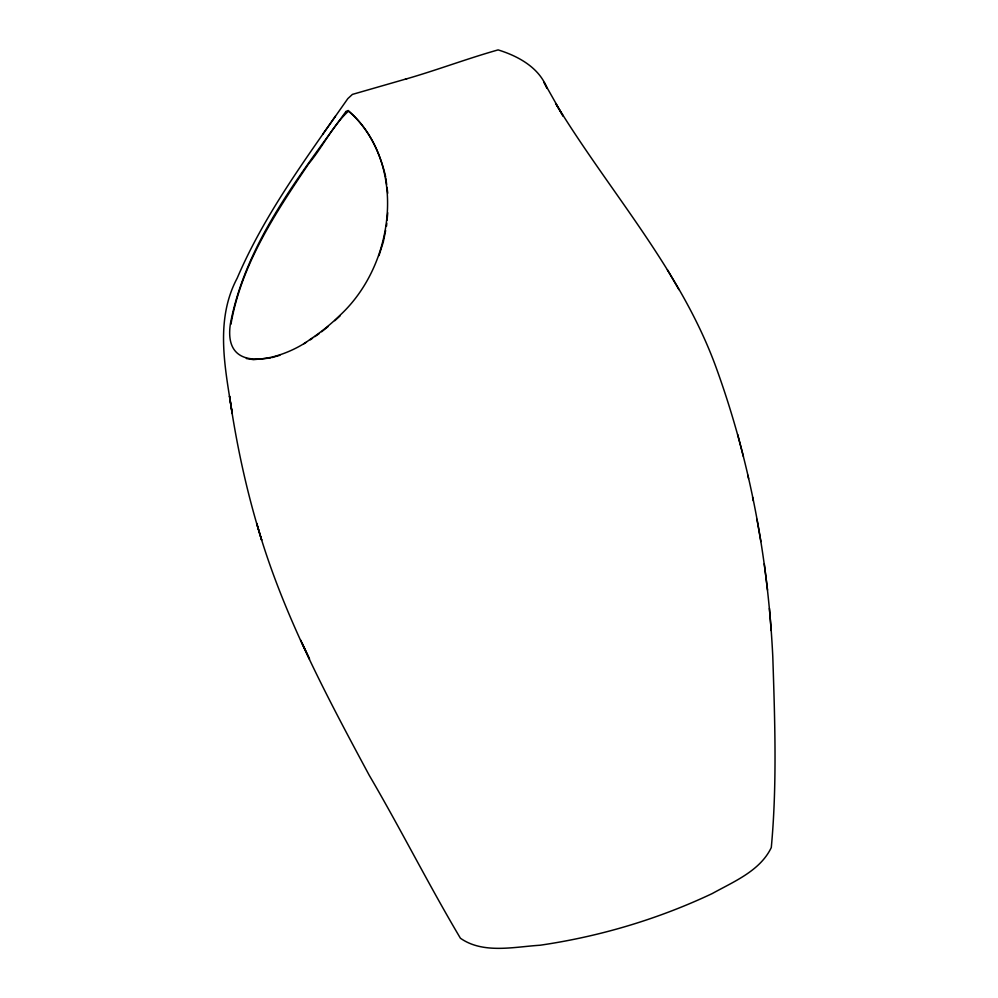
<?xml version="1.0" encoding="UTF-8"?>
<svg xmlns="http://www.w3.org/2000/svg" width="998" height="998" viewBox="0 0 998 998"><rect width="100%" height="100%" fill="white"/><g stroke="black" fill="none" stroke-linecap="round" stroke-linejoin="round"><path stroke-width="1.5" d="M386.513 226.197L386.787 223.215M387.062 220.221L387.748 212.761M230.95 324.225C241.117 264.782 275.51 212.886 308.656 163.772C322.566 147.193 332.658 125.623 348.427 111.177C368.162 127.208 380.151 152.569 385.702 177.108M385.64 230.513L383.282 242.003L378.978 255.638M334.929 116.978L347.84 98.602L352.419 94.398L406.835 78.742L405.35 79.191C436.513 70.284 466.977 58.67 498.114 49.9C518.137 56.075 539.382 67.602 547.054 88.385L544.097 82.435L563.097 116.067L555.587 103.33C609.466 191.953 681.459 270.583 716.888 369.647C750.034 461.687 768.023 559.017 772.789 656.659C774.847 720.132 777.168 784.341 771.292 847.552C760.114 870.942 733.642 881.646 712.248 893.559C657.857 919.233 599.486 936.586 539.968 945.243C514.145 946.853 483.232 954.238 460.415 938.232C428.728 884.902 400.66 828.951 369.235 775.296C325.685 694.284 281.835 612.186 256.673 523.264L261.688 540.192C247.005 493.149 236.489 444.809 229.503 396.056L232.235 413.634C225.348 368.873 214.558 320.67 237.187 278.155L237.424 277.594C262.387 219.498 299.263 167.714 335.453 116.242L322.716 134.331M345.944 111.527C298.926 176.584 245.807 243.075 230.401 323.751C222.18 378.18 285.378 358.232 309.929 339.52A94.635 43.388 -41.2 0 0 339.894 315.368C395.507 264.071 407.758 163.048 348.19 110.516L345.944 111.527L346.194 112.2M334.804 320.682L340.131 315.83M321.643 331.735L328.317 326.358M310.278 339.856L312.561 338.247M314.832 336.638L319.385 333.432M303.841 343.786L306.411 342.214M271.793 357.608L279.889 355.276M270.446 357.995L253.517 359.642L246.356 358.531M678.939 289.645L667.4 269.809M300.573 639.992L309.505 659.029L302.194 643.361M743.385 456.473L737.684 434.492M747.764 475.06L748.575 478.591M752.567 497.154L753.29 500.796M760.875 541.565L756.958 519.322M385.889 178.58L386.638 184.443M387.012 187.374L387.748 193.238M764.281 563.833L767.549 590.08M769.433 608.381L771.192 630.586"/></g></svg>
